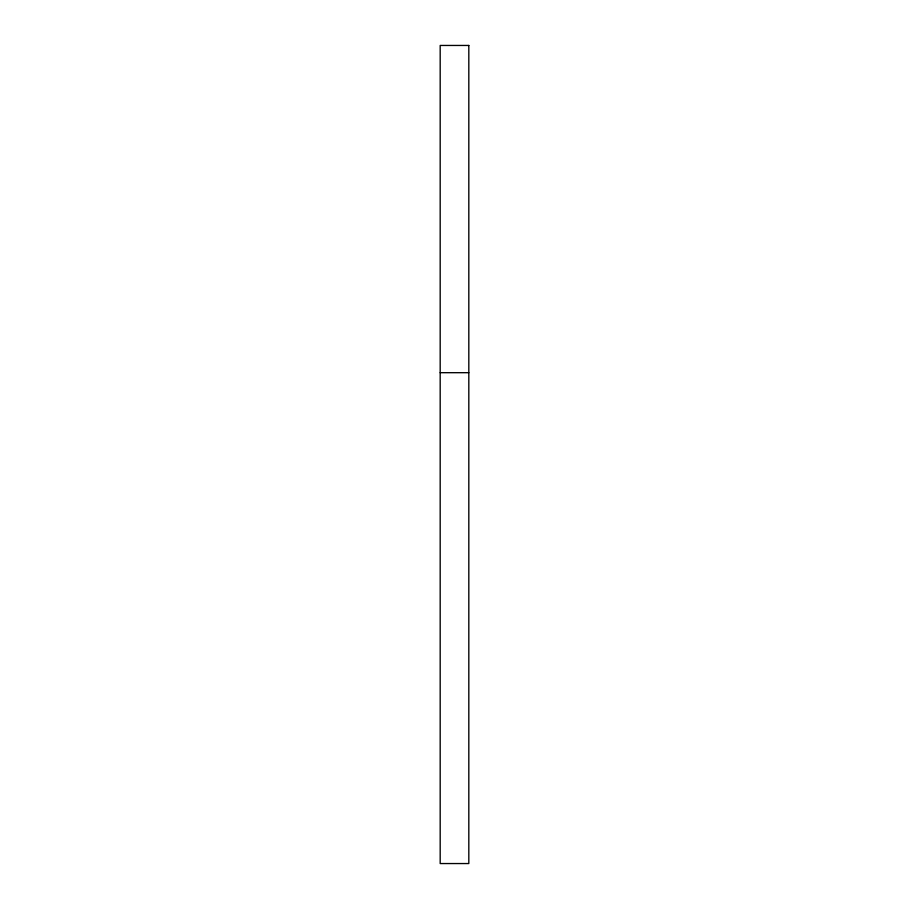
<?xml version="1.0" encoding="UTF-8"?>
<svg xmlns="http://www.w3.org/2000/svg" width="909" height="909" viewBox="0 0 909 909"><rect width="100%" height="100%" fill="white"/><g stroke="black" fill="none" stroke-linecap="round" stroke-linejoin="round"><path stroke-width="1.36" d="M440.183 372.69L468.817 372.69M468.817 45.45L440.183 45.45L440.183 863.55L468.817 863.55L468.817 45.45"/></g></svg>
